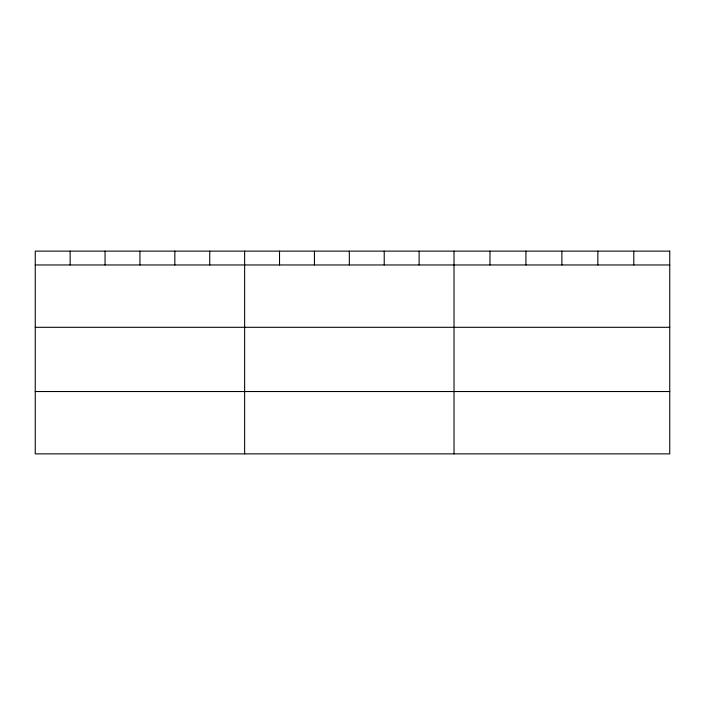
<?xml version="1.0" encoding="UTF-8"?>
<svg xmlns="http://www.w3.org/2000/svg" width="705" height="705" viewBox="0 0 705 705"><rect width="100%" height="100%" fill="white"/><g stroke="black" fill="none" stroke-linecap="round" stroke-linejoin="round"><path stroke-width="1.06" d="M35.25 264.965L669.75 264.965M35.25 327.305L669.75 327.305M35.25 391.531L669.75 391.531M633.795 251.13L633.795 264.965M597.84 251.13L597.84 264.965M561.885 251.13L561.885 264.965M525.93 251.13L525.93 264.965M489.975 251.13L489.975 264.965M454.02 251.13L454.02 453.87M419.123 251.13L419.123 264.965M384.225 251.13L384.225 264.965M349.327 251.13L349.327 264.965M314.43 251.13L314.43 264.965M279.532 251.13L279.532 264.965M244.635 251.13L244.635 453.87M209.737 251.13L209.737 264.965M174.84 251.13L174.84 264.965M139.942 251.13L139.942 264.965M105.045 251.13L105.045 264.965M70.147 251.13L70.147 264.965M669.75 251.13L35.25 251.13L35.25 453.87L669.75 453.87L669.75 251.13"/></g></svg>
